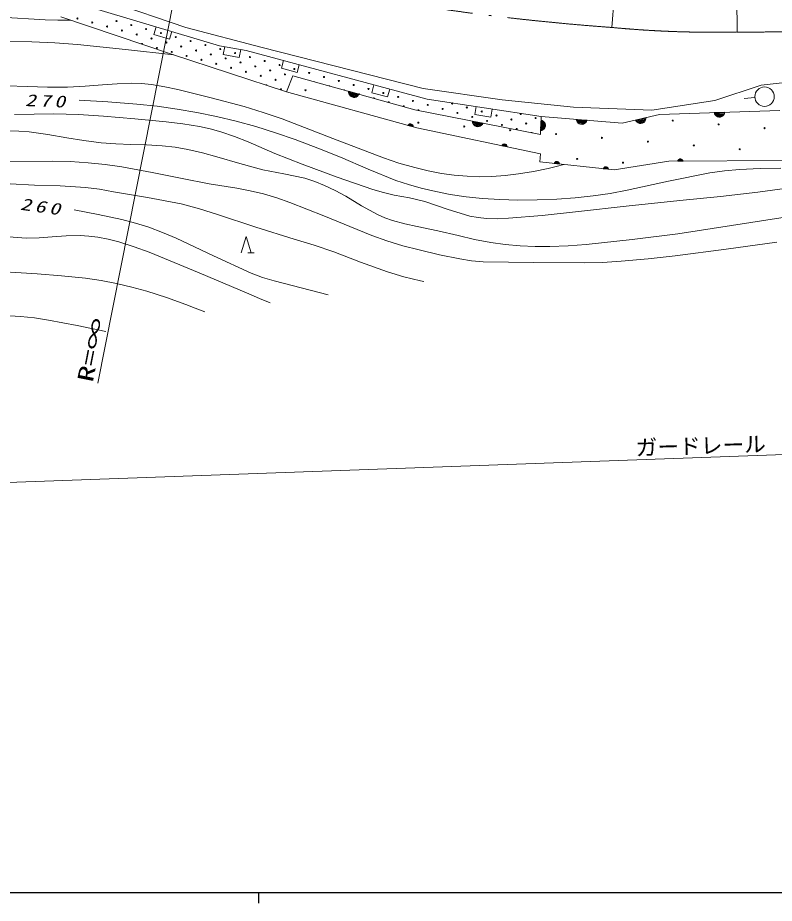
# Model space of a CAD drawing. Units: millimetres, scale not verified. Extents: x 73814 to 713814, y -8528 to 351472.
# Drawn here: x 179625 to 249311, y 175472 to 257061 of the extents above; entities that cross this region are included whole.
import ezdxf
from ezdxf.enums import TextEntityAlignment as Align

# ---------------------------------------------------------------- set-up
doc = ezdxf.new("R2010")
doc.units = ezdxf.units.MM
doc.header["$LTSCALE"] = 1000
doc.linetypes.add('LONG_DASHED_DOTTED', pattern=[15.25, 12, -1.5, 0.25, -1.5])
for name, color, linetype, lineweight in [('M-TTL-BAND', 7, 'Continuous', 25), ('S-BGD', 7, 'Continuous', 13), ('S-BGD-HTXT', 6, 'Continuous', 13), ('S-BMK', 2, 'LONG_DASHED_DOTTED', 13)]:
    doc.layers.add(name, color=color, linetype=linetype, lineweight=lineweight)
doc.styles.add('ＭＳ ゴシック', font='')
doc.styles.get('ＭＳ ゴシック').set_extended_font_data('MS Gothic')

# ---------------------------------------------------------------- blocks, each defined once
blk = doc.blocks.new('BUHIN16')
at = {"color": 7, "linetype": 'Continuous', "lineweight": 13}
for p, q in [((-233, 57), (239, 6)), ((230, 38), (-217, 86)), ((-195, 115), (214, 71)), ((195, 105), (-167, 144)), ((-134, 172), (167, 139)), ((112, 176), (-73, 196))]:
    blk.add_line(p, q, dxfattribs=at)
blk.add_lwpolyline([(-249, 27), (-222, 82), (-189, 127), (-134, 177), (-76, 201), (-16, 213), (61, 205), (117, 180), (169, 144), (212, 84), (236, 32), (249, -27)], close=True, dxfattribs=at)
blk = doc.blocks.new('BUHIN38')
at = {"color": 7, "linetype": 'Continuous', "lineweight": 13}
blk.add_lwpolyline([(-719, 215), (-933, -504), (504, -933), (719, -215)], dxfattribs=at)
blk = doc.blocks.new('BUHIN40')
at = {"color": 7, "linetype": 'Continuous', "lineweight": 13}
blk.add_lwpolyline([(-724, 195), (-919, -529), (529, -919), (724, -195)], dxfattribs=at)
blk = doc.blocks.new('BUHIN49')
at = {"color": 7, "linetype": 'Continuous', "lineweight": 13}
blk.add_circle((0, 0), 896, dxfattribs=at)
blk = doc.blocks.new('BUHIN50')
at = {"color": 7, "linetype": 'Continuous', "lineweight": 13}
blk.add_line((146, -746), (746, -746), dxfattribs=at)
blk.add_lwpolyline([(-458, -746), (0, 750), (458, -746)], dxfattribs=at)

msp = doc.modelspace()

# ---------------------------------------------------------------- linework, layer by layer
at = {"layer": 'M-TTL-BAND'}
for p, q in [((73814, 176472), (612814, 176472)), ((201814, 176472), (201814, 175472))]:
    msp.add_line(p, q, dxfattribs=at)
at = {"layer": 'S-BGD'}
for p, q in [((177829, 260574), (198196, 254482)), ((188078, 258568), (195097, 256169)), ((193875, 253683), (183596, 257128)), ((195097, 256169), (202132, 254306)), ((198196, 254482), (200657, 254052)), ((200657, 254052), (217332, 249560)), ((202132, 254306), (216969, 250546)), ((204397, 250237), (193875, 253683)), ((204397, 250237), (204951, 251714)), ((204951, 251714), (204397, 250237)), ((204951, 251714), (216211, 248575)), ((216211, 248575), (204951, 251714)), ((248110, 250833), (256003, 251746)), ((216969, 250546), (224242, 249508)), ((243848, 249436), (248110, 250833)), ((216398, 246914), (204397, 250237)), ((211022, 249957), (210107, 250212)), ((210114, 250145), (210981, 249903)), ((210928, 249853), (210136, 250074)), ((210162, 250002), (210863, 249806)), ((210789, 249762), (210206, 249925)), ((210302, 249833), (210661, 249733)), ((247519, 249708), (246523, 249618)), ((217332, 249560), (227841, 247960)), ((224242, 249508), (230831, 248827)), ((238030, 248541), (243848, 249436)), ((216211, 248575), (227779, 246299)), ((227779, 246299), (216211, 248575)), ((230831, 248827), (238030, 248541)), ((235288, 247345), (238734, 248145)), ((238734, 248145), (249810, 248514)), ((244749, 248283), (243799, 248251)), ((243826, 248189), (244726, 248219)), ((244690, 248156), (243868, 248128)), ((243915, 248067), (244642, 248092)), ((215640, 247221), (216036, 247112)), ((216023, 247148), (215672, 247245)), ((215709, 247267), (216001, 247186)), ((215953, 247232), (215773, 247282)), ((222449, 247284), (221517, 247468)), ((221529, 247401), (222412, 247228)), ((222364, 247174), (221557, 247332)), ((221589, 247262), (222303, 247122)), ((227779, 246299), (227841, 247960)), ((227841, 247960), (227779, 246299)), ((227841, 247960), (235288, 247345)), ((227890, 247602), (227855, 246653)), ((227918, 246675), (227951, 247575)), ((228012, 247535), (227982, 246713)), ((228046, 246755), (228073, 247482)), ((228133, 247420), (228111, 246816)), ((228178, 246931), (228191, 247303)), ((232033, 247551), (231086, 247629)), ((231106, 247565), (232003, 247491)), ((231960, 247432), (231140, 247499)), ((231180, 247433), (231905, 247374)), ((231840, 247316), (231237, 247366)), ((231349, 247294), (231720, 247263)), ((237488, 247791), (236563, 247577)), ((236601, 247521), (237478, 247725)), ((237455, 247655), (236654, 247469)), ((236712, 247419), (237421, 247583)), ((237376, 247509), (236787, 247372)), ((236916, 247338), (237279, 247422)), ((244584, 248027), (243980, 248007)), ((244099, 247948), (244472, 247961)), ((215593, 247170), (216051, 247043)), ((216047, 247076), (215613, 247196)), ((227781, 244514), (216398, 246914)), ((222232, 247072), (221638, 247189)), ((221741, 247105), (222107, 247033)), ((224240, 245293), (224705, 245195)), ((224699, 245228), (224259, 245321)), ((224284, 245348), (224686, 245263)), ((224670, 245298), (224314, 245373)), ((224350, 245397), (224646, 245335)), ((224595, 245378), (224413, 245416)), ((227720, 243776), (227781, 244514)), ((240847, 243970), (240484, 243968)), ((240513, 243999), (240816, 244001)), ((240757, 244032), (240571, 244031)), ((234550, 243038), (227720, 243776)), ((239595, 243838), (234550, 243038)), ((250302, 243899), (239595, 243838)), ((240428, 243874), (240903, 243876)), ((240890, 243908), (240440, 243905)), ((240459, 243936), (240870, 243939))]:
    msp.add_line(p, q, dxfattribs=at)
for points in [[(158319, 256814), (160558, 256810), (162803, 256866), (166704, 257183), (170620, 257440), (172309, 257448), (174007, 257396), (178073, 257101), (182149, 256867), (183316, 256841), (184494, 256827)], [(158900, 253925), (163877, 254186), (168864, 254474), (172747, 254688), (176643, 254842), (178792, 254871), (180938, 254840), (183034, 254739), (185126, 254578), (189564, 254130), (194004, 253640)], [(198688, 254396), (198558, 253658), (200036, 253399), (200165, 254138)], [(178594, 250797), (180539, 250711), (182366, 250660), (184204, 250669), (185823, 250740), (187442, 250870), (188781, 250978), (190116, 251025), (191039, 250992), (191959, 250899), (193170, 250703), (194388, 250443), (197451, 249693), (200490, 248886), (202242, 248338), (203987, 247730), (208639, 245924), (213305, 244142), (214737, 243668), (216197, 243248), (217421, 242952), (218669, 242714), (219838, 242553), (221015, 242451), (222154, 242412), (223304, 242433), (224531, 242519), (225752, 242665), (227124, 242894), (228490, 243183), (229207, 243355), (229921, 243538)], [(185274, 249451), (187928, 249305), (190587, 249097), (192454, 248899), (194313, 248641), (196135, 248327), (197945, 247954), (199754, 247520), (201558, 247024), (203373, 246462), (205178, 245840), (207275, 245056), (209360, 244213), (211894, 243117), (214456, 242075), (215619, 241682), (216801, 241345), (218127, 241035), (219466, 240783), (220945, 240567), (222428, 240411), (224045, 240304), (225675, 240257), (227466, 240268), (229269, 240339), (230956, 240458), (232635, 240638), (234195, 240867), (235757, 241158), (239564, 241995), (243380, 242771), (244735, 242956), (246108, 243082), (248008, 243176), (249912, 243210)], [(221845, 248873), (221732, 248131), (223215, 247906), (223328, 248647)], [(179331, 248154), (182937, 248206), (185233, 248134), (187537, 248002), (190424, 247758), (193310, 247453), (194842, 247274), (196370, 247034), (197352, 246819), (198319, 246545), (199584, 246109), (200841, 245611), (203320, 244562), (205820, 243569), (209058, 242368), (212322, 241222), (213302, 240944), (214295, 240726), (215707, 240457), (217118, 240126), (219190, 239426), (221275, 238785), (222034, 238650), (222814, 238573), (223812, 238546), (224828, 238579), (227925, 238847), (230988, 239173), (235938, 239735), (240911, 240244), (244361, 240593), (247805, 241001), (252751, 241649)], [(178797, 246624), (179742, 246614), (180686, 246544), (182412, 246307), (184145, 246007), (185724, 245744), (187316, 245539), (188668, 245437), (190036, 245395), (191485, 245362), (192929, 245268), (194117, 245119), (195298, 244910), (196644, 244607), (197976, 244246), (200075, 243621), (202189, 243055), (204145, 242689), (206084, 242264), (206985, 241965), (207877, 241604), (208868, 241134), (209833, 240608), (211279, 239736), (212750, 238919), (213438, 238618), (214159, 238368), (215278, 238075), (216421, 237839), (218322, 237440), (220208, 236984), (221694, 236636), (223191, 236348), (224538, 236167), (225903, 236044), (227272, 235981), (228651, 235978), (230318, 236049), (231993, 236179), (236222, 236639), (240438, 237157), (245369, 237904), (250311, 238673)], [(249539, 236391), (244870, 235725), (240180, 235117), (237696, 234838), (235198, 234617), (233494, 234516), (231789, 234475), (227152, 234495), (222500, 234576), (221418, 234676), (220335, 234837), (218469, 235224), (216600, 235672), (215099, 236058), (213616, 236500), (212249, 236999), (210901, 237554), (207806, 238817), (204684, 240026), (203480, 240456), (202251, 240831), (201030, 241118), (199793, 241348), (197268, 241771), (194757, 242253), (191997, 242809), (189208, 243310), (187665, 243535), (186106, 243701), (184452, 243802), (182794, 243844), (177802, 243805)], [(176664, 241877), (181163, 241638), (183521, 241558), (185872, 241417), (187158, 241255), (188437, 241034), (191570, 240502), (194684, 239913), (196361, 239455), (198032, 238937), (201550, 237774), (205098, 236665), (206933, 236101), (208748, 235479), (211213, 234530), (213694, 233640), (215198, 233200), (216720, 232817), (216866, 232783), (217022, 232746)], [(184811, 239356), (187023, 238939), (189226, 238462), (190472, 238135), (191699, 237752), (192970, 237280), (194220, 236751), (197655, 235109), (201118, 233520), (202165, 233137), (203233, 232810), (205738, 232183), (208230, 231534)], [(169771, 237396), (171858, 237378), (173952, 237299), (177168, 237001), (180394, 236761), (181592, 236783), (182792, 236865), (184081, 236959), (185366, 236992), (186179, 236949), (186998, 236845), (187969, 236655), (188941, 236403), (190343, 235956), (191721, 235454), (196323, 233550), (200927, 231608), (201896, 231203), (202875, 230795)], [(171464, 234078), (176443, 233767), (181430, 233467), (183643, 233291), (185860, 233055), (187303, 232846), (188736, 232578), (190135, 232247), (191521, 231856), (193320, 231274), (195099, 230635), (195969, 230305), (196845, 229963)], [(175351, 229319), (176631, 229477), (177921, 229575), (178895, 229588), (179879, 229541), (181161, 229405), (182449, 229208), (185104, 228710), (187751, 228166)]]:
    msp.add_lwpolyline(points, dxfattribs=at)
for points in [[(211063, 250010), (210993, 249910), (210912, 249832), (210788, 249752), (210666, 249724), (210543, 249719), (210394, 249761), (210291, 249828), (210201, 249916), (210136, 250048), (210105, 250158), (210099, 250279)], [(244771, 248346), (244735, 248230), (244681, 248130), (244587, 248017), (244479, 247954), (244363, 247912), (244208, 247907), (244090, 247941), (243978, 247997), (243877, 248104), (243813, 248199), (243772, 248313)], [(215572, 247143), (215607, 247193), (215648, 247232), (215709, 247272), (215770, 247286), (215832, 247289), (215907, 247268), (215958, 247234), (216003, 247191), (216036, 247125), (216052, 247070), (216054, 247009)], [(222486, 247341), (222424, 247235), (222349, 247151), (222232, 247062), (222113, 247024), (221990, 247010), (221838, 247040), (221730, 247100), (221634, 247180), (221559, 247306), (221519, 247414), (221505, 247534)], [(227828, 247629), (227942, 247585), (228037, 247524), (228143, 247422), (228199, 247310), (228232, 247191), (228227, 247036), (228185, 246920), (228121, 246813), (228007, 246719), (227908, 246663), (227791, 246630)], [(232063, 247611), (232013, 247500), (231948, 247408), (231842, 247306), (231727, 247255), (231607, 247228), (231453, 247240), (231339, 247287), (231234, 247356), (231146, 247474), (231094, 247576), (231066, 247694)], [(237498, 247858), (237485, 247737), (237451, 247629), (237381, 247500), (237288, 247416), (237182, 247353), (237031, 247318), (236908, 247328), (236787, 247362), (236667, 247447), (236587, 247528), (236524, 247632)], [(224221, 245265), (224253, 245317), (224291, 245359), (224350, 245403), (224410, 245421), (224471, 245427), (224547, 245411), (224601, 245380), (224649, 245340), (224685, 245276), (224704, 245222), (224711, 245162)], [(240416, 243842), (240435, 243900), (240464, 243949), (240512, 244004), (240567, 244034), (240626, 244054), (240703, 244054), (240762, 244036), (240817, 244006), (240866, 243951), (240896, 243903), (240916, 243845)]]:
    msp.add_lwpolyline(points, close=True, dxfattribs=at)
for centre in [(185122, 256986), (186488, 256618), (187853, 256251), (188720, 256749), (190086, 256382), (189219, 255883), (190584, 255515), (191451, 256014), (192817, 255646), (191950, 255147), (193315, 254779), (194182, 255278), (195548, 254910), (196913, 254542), (192449, 254280), (193814, 253913), (194681, 254411), (196047, 254044), (198279, 254175), (199644, 253807), (195180, 253545), (196545, 253177), (197412, 253676), (198778, 253308), (200143, 252940), (201010, 253439), (202375, 253071), (197911, 252809), (199276, 252441), (200642, 252073), (201509, 252572), (202874, 252204), (203741, 252703), (205106, 252335), (202008, 251706), (203373, 251338), (204240, 251837), (206472, 251968), (207838, 251600), (203872, 250471), (209203, 251232), (210569, 250864), (211934, 250496), (206131, 250377), (210360, 250028), (213300, 250128), (214665, 249761), (216031, 249393), (217396, 249025), (219629, 249156), (218762, 248657), (220127, 248289), (220994, 248788), (222360, 248420), (223725, 248052), (225957, 248183), (216527, 247390), (221493, 247921), (222858, 247553), (224224, 247186), (225091, 247684), (226456, 247317), (227323, 247815), (239957, 247583), (244185, 247233), (220755, 247040), (224984, 246691), (225590, 246818), (248414, 246884), (229212, 246342), (233440, 245992), (237668, 245643), (241897, 245294), (246125, 244944), (231151, 244053), (235380, 243704)]:
    msp.add_circle(centre, 49.8, dxfattribs=at)
for centre, start, end in [((191083, 254648), 307.01139, 195.92454), ((202506, 250839), 1.0598, 142.67451), ((206971, 251101), 59.03171, 89.82317), ((208336, 250733), 30.3001, 118.55479), ((209702, 250365), 12.5574, 136.29749), ((211067, 249997), 357.43926, 151.41563), ((212433, 249629), 343.21445, 165.64044), ((213799, 249262), 328.91247, 179.94242), ((215164, 248894), 313.50941, 195.34548), ((216530, 248526), 333.79478, 183.93727), ((226955, 246450), 1.42271, 156.30934), ((227822, 246949), 109.94114, 245.81548)]:
    msp.add_arc(centre, 49.8, start, end, dxfattribs=at)
at = {"layer": 'S-BGD-HTXT'}
for p, q in [((203491, 306580), (186992, 223377)), ((237486, 300855), (234358, 256162)), ((245448, 300676), (245885, 255745)), ((124466, 212305), (340740, 220043))]:
    msp.add_line(p, q, dxfattribs=at)
at = {"layer": 'S-BMK'}
for centre, radius, start, end in [((250573, 479308), 223734, 255.55923, 265.84381), ((247085, 497186), 241445, 269.71536, 279.19092), ((243670, 353895), 98175, 264.55704, 271.29279)]:
    msp.add_arc(centre, radius, start, end, dxfattribs=at)

# ---------------------------------------------------------------- block references
at = {"layer": 'S-BGD'}
for name, p in [('BUHIN38', (193104, 256005)), ('BUHIN40', (204826, 252929)), ('BUHIN40', (213163, 250683)), ('BUHIN49', (248415, 249790)), ('BUHIN16', (229278, 243608)), ('BUHIN16', (233793, 243120)), ('BUHIN50', (200670, 236154))]:
    msp.add_blockref(name, p, dxfattribs=at)

# ---------------------------------------------------------------- texts
at = {"layer": 'S-BGD', "char_height": 1100, "attachment_point": 7, "style": 'ＭＳ ゴシック'}
for s, insert, rotation in [('\\T1.33;\\W1.35;\\Q15;270', (180289, 248906), 357.8), ('\\T1.33;\\W1.35;\\Q15;260', (179803, 239359), 352.1)]:
    msp.add_mtext(s, dxfattribs=dict(at, insert=insert, rotation=rotation))
at = {"layer": 'S-BGD-HTXT', "style": 'ＭＳ ゴシック', "width": 1.5}
msp.add_text('R=∞', height=1466, rotation=78.9, dxfattribs=at).set_placement((186964, 223311), align=Align.BOTTOM_LEFT)
at = {"layer": 'S-BGD-HTXT', "style": 'ＭＳ ゴシック'}
msp.add_text('ガードレール', height=1466, rotation=1.7, dxfattribs=at).set_placement((236573, 216270), align=Align.BOTTOM_LEFT)

doc.saveas('drawing.dxf')
